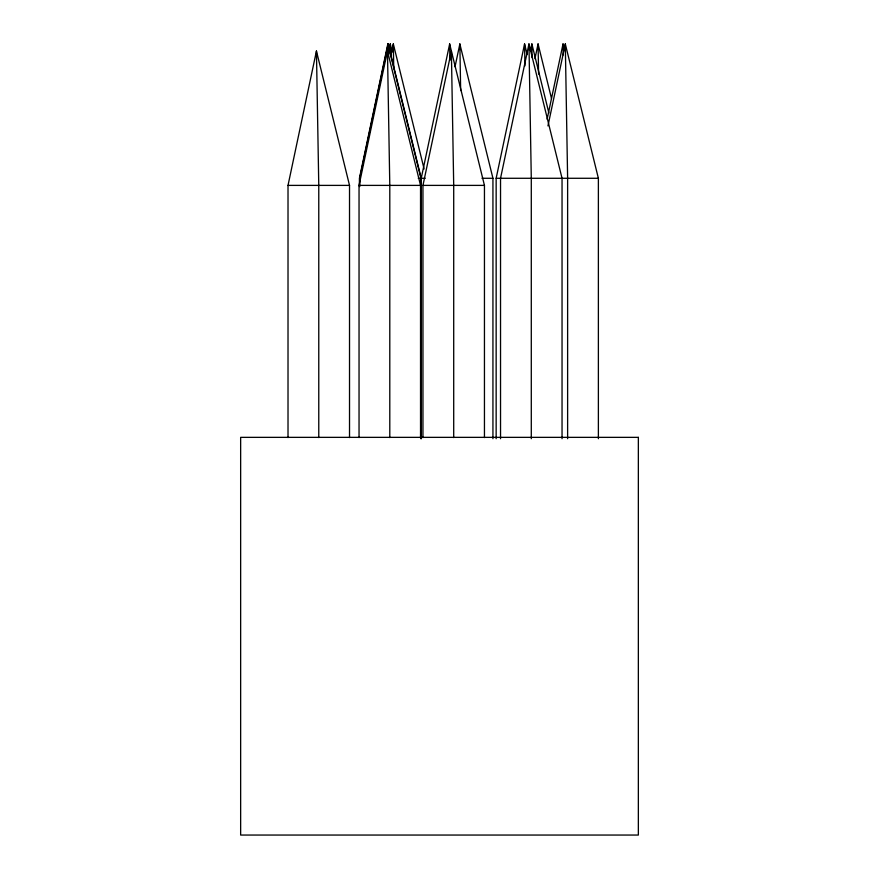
<?xml version="1.0" encoding="UTF-8"?>
<svg xmlns="http://www.w3.org/2000/svg" width="879" height="879" viewBox="0 0 879 879"><rect width="100%" height="100%" fill="white"/><g stroke="black" fill="none" stroke-linecap="round" stroke-linejoin="round"><path stroke-width="1.32" d="M288.015 437.577L288.015 185.392L316.44 51.048L349.523 185.392L349.523 437.577M420.931 438.698L420.931 178.283L387.848 43.95L359.423 178.283L359.423 186.513M420.898 176.954L388.144 43.95L359.72 178.283L359.72 186.513M359.039 437.577L359.039 185.392L387.463 51.048L420.536 185.392L420.536 437.577M388.848 50.663L390.265 43.95L392.232 51.927M390.759 56.036L393.32 43.95L424.107 168.977M421.228 438.698L421.228 178.283L449.652 43.95L484.45 185.392L484.45 437.577M422.953 437.577L422.953 185.392L451.377 51.048L453.707 185.392L453.707 437.577M455.025 66.782L459.849 43.95L492.932 178.283L492.932 438.698M496.152 438.698L496.152 178.283L524.576 43.95L527.191 54.586M562.044 438.698L562.044 178.283L528.96 43.95L500.536 178.283L500.536 438.698M530.455 50.663L531.872 43.95L548.903 113.116M534.937 58.728L538.069 43.95L551.496 98.481M547.123 119.181L563.032 43.95L564.67 50.597M547.958 125.895L565.296 43.95L598.379 178.283L598.379 438.698M418.25 178.283L420.931 178.283M421.228 178.283L425.238 178.283M481.978 178.283L492.932 178.283M496.152 178.283L598.379 178.283M288.015 185.392L349.523 185.392M359.039 185.392L420.536 185.392M422.953 185.392L484.45 185.392M565.296 43.95L567.625 178.283L567.625 438.698M563.032 43.95L563.23 54.916M538.069 43.95L538.585 74.111M531.872 43.95L532.114 57.662M528.96 43.95L531.29 178.283L531.29 438.698M524.576 43.95L524.95 65.881M459.849 43.95L460.662 90.559M449.652 43.95L449.927 60.398M393.32 43.95L393.748 68.628M390.265 43.95L390.452 54.916M388.144 43.95L388.243 49.433M387.848 43.95L388.013 53.542M387.463 51.048L389.793 185.392L389.793 437.577M316.44 51.048L318.769 185.392L318.769 437.577M638.352 437.357L240.648 437.357L240.648 835.05L638.352 835.05L638.352 437.357"/></g></svg>
